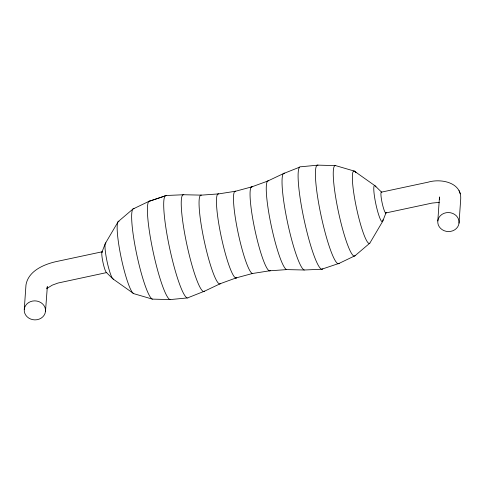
<?xml version="1.0" encoding="UTF-8"?>
<svg xmlns="http://www.w3.org/2000/svg" width="485" height="485" viewBox="0 0 485 485"><rect width="100%" height="100%" fill="white"/><g stroke="black" fill="none" stroke-linecap="round" stroke-linejoin="round"><path stroke-width="0.73" d="M24.274 309.278L25.972 284.956C28.294 271.097 43.426 264.58 55.636 261.718L102.329 251.751M45.487 311.461A10.664 9.506 4 0 0 30.488 301.646A10.664 9.506 4 0 0 28.663 318.008A10.664 9.506 4 0 0 45.487 311.461L47.342 286.593L47.003 288.169M437.809 220.966L439.489 196.94L439.616 198.929M459.028 223.148A10.664 9.506 4 0 0 444.024 213.327A10.664 9.506 4 0 0 442.205 229.69A10.664 9.506 4 0 0 459.028 223.148L460.726 198.82C461.532 182.214 440.659 178.377 428.158 182.166L381.471 192.133M101.905 252.224L105.209 243.809M382.823 220.924L386.127 212.509A10.664 1.485 77.9 0 1 382.162 203.027A10.664 1.485 77.9 0 1 381.78 192.369L375.287 185.985M105.512 243.124L118.213 221.59L132.957 209.029L148.834 201.402L165.197 195.885M235.752 278.014L252.37 273.522L269.357 270.836L286.635 269.605L304.24 270L321.622 269.254L339.197 263.337L355.075 255.71L369.825 243.149L382.519 221.615M46.736 288.811L47.324 287.963M47.354 288.181L52.222 285.168L58.012 283.034L106.561 272.6M218.674 193.897L201.396 195.134L183.791 194.74L166.416 195.485A52.416 7.311 77.9 0 0 169.829 249.023A52.416 7.311 77.9 0 0 188.435 297.554L204.591 291.145L220.487 283.604L236.753 277.681A43.026 6.002 77.9 0 1 221.481 237.844A43.026 6.002 77.9 0 1 218.674 193.897L235.661 191.217L252.279 186.725A43.026 6.002 77.9 0 0 255.08 230.672A43.026 6.002 77.9 0 0 270.357 270.509M299.597 167.179L283.44 173.594L267.544 181.129L251.278 187.052M166.416 195.485L150.01 201.014A50.428 7.039 77.9 0 0 152.393 248.217A50.428 7.039 77.9 0 0 170.023 299.597L187.222 297.954M385.702 212.988L432.056 203.088L439.313 202.36M374.741 185.573L354.268 171.078L335.632 165.621L318.008 165.136L300.815 166.779A52.416 7.311 77.9 0 0 304.228 220.317A52.416 7.311 77.9 0 0 322.834 268.854M113.29 279.16L133.763 293.661L152.399 299.118L170.023 299.597M106.251 272.364L112.744 278.754M459.053 190.587L459.665 192.139M459.713 192.266L460.326 193.83M439.495 198.917L439.713 199.481M152.399 299.118A46.263 6.457 77.9 0 1 136.224 251.982A46.263 6.457 77.9 0 1 134.036 208.671M204.591 291.145A49.506 6.905 77.9 0 1 187.016 245.307A49.506 6.905 77.9 0 1 183.791 194.74M220.487 283.604A45.432 6.341 77.9 0 1 204.361 241.542A45.432 6.341 77.9 0 1 201.396 195.134M252.37 273.522A42.098 5.875 77.9 0 1 237.65 230.624A42.098 5.875 77.9 0 1 235.661 191.217M133.763 293.661A37.012 5.165 77.9 0 1 120.82 255.953A37.012 5.165 77.9 0 1 119.067 221.305M113.72 279.02A18.503 2.583 77.9 0 1 107.149 261.882A18.503 2.583 77.9 0 1 105.942 242.979M369.825 243.149A37.012 5.165 77.9 0 1 355.705 204.143A37.012 5.165 77.9 0 1 355.966 172.702M355.075 255.71A46.263 6.457 77.9 0 1 338.651 212.873A46.263 6.457 77.9 0 1 335.632 165.621M382.998 219.711A18.503 2.583 77.9 0 1 375.948 204.476A18.503 2.583 77.9 0 1 375.923 186.931M339.197 263.337A50.428 7.039 77.9 0 1 321.294 216.643A50.428 7.039 77.9 0 1 318.008 165.136M304.24 270A49.506 6.905 77.9 0 1 286.932 219.553A49.506 6.905 77.9 0 1 284.592 173.212M286.635 269.605A45.432 6.341 77.9 0 1 270.751 223.312A45.432 6.341 77.9 0 1 268.599 180.784M106.809 272.521A10.664 1.485 77.9 0 1 102.832 261.73A10.664 1.485 77.9 0 1 102.644 251.982"/></g></svg>
